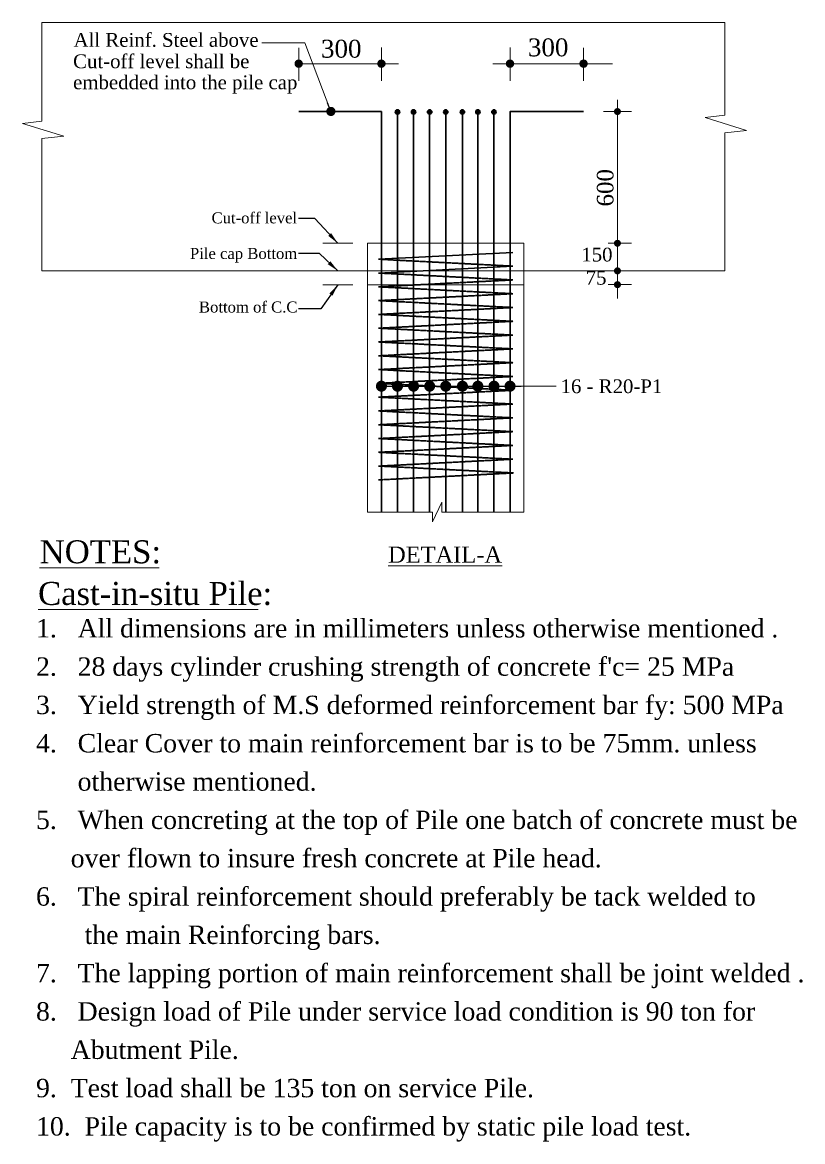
# Model space of a CAD drawing. Header units: inches. Extents: x -396 to 84373, y -33132 to 10226.
# Drawn here: x 30490 to 34736, y -13131 to -7045 of the extents above; entities that cross this region are included whole.
import ezdxf

# ---------------------------------------------------------------- set-up
doc = ezdxf.new("R2010")
doc.units = ezdxf.units.IN
doc.header["$LTSCALE"] = 15
doc.header["$MEASUREMENT"] = 0
doc.linetypes.add('DASHEDX2', pattern=[38.1, 25.4, -12.7])
for name, color, linetype, lineweight in [('dim', 7, 'Continuous', 18), ('Reinf.', 12, 'Continuous', 30), ('text', 7, 'Continuous', 20)]:
    doc.layers.add(name, color=color, linetype=linetype, lineweight=lineweight)
doc.styles.get("Standard").update_dxf_attribs({"font": 'times.ttf'})
doc.dimstyles.new('ALTER', dxfattribs={"dimtxt": 110, "dimasz": 65, "dimexe": 95, "dimexo": 100, "dimgap": 30, "dimtad": 1, "dimdec": 0, "dimzin": 0, "dimdsep": 46, "dimtxsty": 'Standard', "dimblk": 'DOT', "dimcen": 35, "dimadec": 0, "dimazin": 0, "dimtfac": 1, "dimtdec": 0, "dimtofl": 0, "dimtmove": 0, "dimatfit": 3, "dimfxl": 1, "dimtolj": 1, "dimtzin": 0, "dimarcsym": 0})
doc.dimstyles.new('ISO-25', dxfattribs={"dimtxt": 75, "dimasz": 50, "dimexe": 95, "dimexo": 75.625, "dimgap": 60, "dimtad": 1, "dimdec": 1, "dimdsep": 46, "dimtxsty": 'Standard', "dimblk": 'DOT', "dimcen": 52.5, "dimclrd": 256, "dimclre": 256, "dimclrt": 256, "dimadec": 0, "dimazin": 0, "dimtfac": 1, "dimtdec": 1, "dimtix": 1, "dimtmove": 0, "dimatfit": 3, "dimldrblk": 'DOT', "dimfxl": 1, "dimlwd": -1, "dimarcsym": 0})

# ---------------------------------------------------------------- blocks, each defined once
blk = doc.blocks.new('_Dot')
at = {"color": 0, "linetype": 'ByBlock', "lineweight": -2}
blk.add_line((-0.5, 0), (-1, 0), dxfattribs=at)
at = {"color": 0, "linetype": 'ByBlock', "const_width": 0.5}
blk.add_lwpolyline([(-0.25, 0, 1), (0.25, 0, 1)], format="xyb", close=True, dxfattribs=at)

msp = doc.modelspace()

# ---------------------------------------------------------------- hatches: boundary and pattern name
at = {"layer": 'Reinf.', "ltscale": 5}
for points in [[(32519.18, -7531.59, 1), (32543.18, -7531.59, 1)], [(32606.68, -7531.59, 1), (32630.68, -7531.59, 1)], [(32694.18, -7531.59, 1), (32718.18, -7531.59, 1)], [(32781.68, -7531.59, 1), (32805.68, -7531.59, 1)], [(32872.5, -7531.59, 1), (32896.5, -7531.59, 1)], [(32956.68, -7531.59, 1), (32980.68, -7531.59, 1)], [(33044.18, -7531.59, 1), (33068.18, -7531.59, 1)]]:
    msp.add_hatch(color=256, dxfattribs=at).paths.add_polyline_path(points)

# ---------------------------------------------------------------- linework, layer by layer
at = {"layer": 'dim', "ltscale": 30}
for p, q in [((32443.79, -7363.29), (32443.79, -7180.73)), ((33143.79, -7363.29), (33143.79, -7180.73)), ((31993.79, -7363.29), (31993.79, -7182.53)), ((33543.79, -7363.29), (33543.79, -7182.53)), ((32536.98, -7269.12), (31985.74, -7269.12)), ((33050.61, -7269.12), (33701.85, -7269.12))]:
    msp.add_line(p, q, dxfattribs=at)
at = {"layer": 'Reinf.', "color": 5, "ltscale": 5}
for p, q in [((32531.29, -9708.84), (32531.29, -7527.7)), ((32618.79, -9708.84), (32618.79, -7527.7)), ((32706.29, -9708.84), (32706.29, -7527.7)), ((32793.79, -9708.84), (32793.79, -7527.7)), ((32884.61, -9708.84), (32884.61, -7527.7)), ((32968.79, -9708.84), (32968.79, -7527.7)), ((33056.29, -9708.84), (33056.29, -7527.7)), ((32428.79, -8332.76), (33158.79, -8295.26)), ((32428.79, -8407.76), (33158.79, -8370.26))]:
    msp.add_line(p, q, dxfattribs=at)
at = {"layer": 'Reinf.', "color": 5, "linetype": 'DASHEDX2', "ltscale": 0.007}
for p, q in [((33158.79, -8370.26), (32428.79, -8332.76)), ((33158.79, -8445.26), (32428.79, -8407.76)), ((32428.79, -8482.76), (33158.79, -8445.26)), ((33158.79, -8520.26), (32428.79, -8482.76)), ((32428.79, -8557.76), (33158.79, -8520.26)), ((33158.79, -8595.26), (32428.79, -8557.76)), ((32428.79, -8632.76), (33158.79, -8595.26)), ((33158.79, -8670.26), (32428.79, -8632.76)), ((32428.79, -8707.76), (33158.79, -8670.26)), ((33158.79, -8745.26), (32428.79, -8707.76)), ((32428.79, -8782.76), (33158.79, -8745.26)), ((33158.79, -8820.26), (32428.79, -8782.76)), ((32428.79, -8857.76), (33158.79, -8820.26)), ((33158.79, -8895.26), (32428.79, -8857.76)), ((32428.79, -8932.76), (33158.79, -8895.26)), ((33158.79, -8970.26), (32428.79, -8932.76)), ((32428.79, -9007.76), (33158.79, -8970.26)), ((33158.79, -9045.26), (32428.79, -9007.76)), ((32428.79, -9082.76), (33158.79, -9045.26)), ((32428.79, -9082.76), (33158.79, -9045.26)), ((33158.79, -9120.26), (32428.79, -9082.76)), ((33158.79, -9120.26), (32428.79, -9082.76)), ((32428.79, -9157.76), (33158.79, -9120.26)), ((32428.79, -9157.76), (33158.79, -9120.26)), ((33158.79, -9195.26), (32428.79, -9157.76)), ((33158.79, -9195.26), (32428.79, -9157.76)), ((32428.79, -9232.76), (33158.79, -9195.26)), ((32428.79, -9232.76), (33158.79, -9195.26)), ((33158.79, -9270.26), (32428.79, -9232.76)), ((33158.79, -9270.26), (32428.79, -9232.76)), ((32428.79, -9307.76), (33158.79, -9270.26)), ((32428.79, -9307.76), (33158.79, -9270.26)), ((33158.79, -9345.26), (32428.79, -9307.76)), ((32428.79, -9382.76), (33158.79, -9345.26)), ((33158.79, -9420.26), (32428.79, -9382.76)), ((32428.79, -9457.76), (33158.79, -9420.26)), ((32428.79, -9532.76), (33158.79, -9495.26)), ((33163.16, -9495.01), (32433.16, -9457.51))]:
    msp.add_line(p, q, dxfattribs=at)
at = {"layer": 'Reinf.', "color": 5, "ltscale": 5}
for points in [[(32443.79, -7529.59), (31993.79, -7529.59)], [(32443.79, -9708.84), (32443.79, -7529.59), (32393.79, -7529.59)], [(33143.79, -9708.84), (33143.79, -7529.59), (33193.79, -7529.59)], [(33143.79, -7529.59), (33543.79, -7529.59)]]:
    msp.add_lwpolyline(points, dxfattribs=at)
at = {"layer": 'Reinf.', "ltscale": 5}
for centre in [(32531.18, -7531.59), (32618.68, -7531.59), (32706.18, -7531.59), (32793.68, -7531.59), (32884.5, -7531.59), (32968.68, -7531.59), (33056.18, -7531.59)]:
    msp.add_circle(centre, 12, dxfattribs=at)
at = {"layer": 'text', "ltscale": 30}
for p, q in [((34311.94, -7044.61), (30596.48, -7044.61)), ((33728.29, -8395.26), (33728.29, -7465.36)), ((33728.29, -7586.5), (33728.29, -7465.36)), ((33804.34, -7529.59), (33652.24, -7529.59)), ((33678.29, -7529.59), (33778.29, -7529.59)), ((32368.79, -8246.01), (32368.79, -9708.84)), ((33218.79, -8246.01), (32368.79, -8246.01)), ((33218.79, -8246.01), (33218.79, -9708.84)), ((33678.29, -8245.87), (33778.29, -8245.87)), ((33804.34, -8245.87), (33688.05, -8245.87)), ((33728.29, -8246.62), (33728.29, -8395.26)), ((33728.29, -8471.92), (33728.29, -8319.81)), ((33728.29, -8319.96), (33728.29, -8472.06)), ((34311.94, -8396.01), (30596.48, -8396.01)), ((33218.79, -8396.01), (32368.79, -8396.01)), ((33678.29, -8395.87), (33778.29, -8395.87)), ((33678.29, -8396.01), (33778.29, -8396.01)), ((33804.34, -8395.87), (33688.05, -8395.87)), ((33688.05, -8396.01), (33804.34, -8396.01)), ((33728.29, -8394.9), (33728.29, -8547.01)), ((33728.29, -8396.62), (33728.29, -8470.2)), ((33218.79, -8471.01), (32368.79, -8471.01)), ((33678.29, -8470.95), (33778.29, -8470.95)), ((33688.05, -8470.95), (33804.34, -8470.95))]:
    msp.add_line(p, q, dxfattribs=at)
at = {"layer": 'text'}
for p, q in [((32288.36, -8246.01), (32124.36, -8246.01)), ((32288.36, -8396.01), (32124.36, -8396.01)), ((32288.36, -8471.81), (32124.36, -8471.81)), ((30583.81, -10011.13), (31234.67, -10011.13)), ((30575.06, -10237.72), (31773.42, -10237.72))]:
    msp.add_line(p, q, dxfattribs=at)
at = {"layer": 'text', "ltscale": 30}
for points in [[(30596.48, -7044.61), (30596.48, -7581.29), (30489.84, -7593.79), (30715.09, -7664.14), (30596.48, -7676.64), (30596.48, -8396.01)], [(34311.94, -7044.61), (34311.94, -7549.59), (34205.3, -7562.09), (34430.55, -7632.45), (34311.94, -7644.95), (34311.94, -8396.01)], [(32368.79, -9708.84), (32722.56, -9708.84), (32722.36, -9761.42), (32772.56, -9654.39), (32772.56, -9708.84), (33218.79, -9708.84)]]:
    msp.add_lwpolyline(points, dxfattribs=at)
at = {"layer": 'text', "ltscale": 30, "const_width": 19.01}
for points in [[(33728.29, -7539.1, 1), (33728.29, -7520.08, 1)], [(33728.29, -8255.37, 1), (33728.29, -8236.36, 1)], [(33728.29, -8405.37, 1), (33728.29, -8386.36, 1)], [(33728.29, -8386.5, 1), (33728.29, -8405.52, 1)], [(33728.29, -8461.45, 1), (33728.29, -8480.46, 1)]]:
    msp.add_lwpolyline(points, format="xyb", close=True, dxfattribs=at)

# ---------------------------------------------------------------- block references
at = {"layer": 'dim', "ltscale": 30, "yscale": 45.5, "zscale": 45.5}
for p, xscale in [((31993.79, -7269.12), -45.5), ((33543.79, -7269.12), 45.5)]:
    msp.add_blockref('_Dot', p, dxfattribs=dict(at, xscale=xscale))
at = {"layer": 'dim', "ltscale": 30, "yscale": 45.5, "zscale": 45.5, "rotation": 180}
for p, xscale in [((32443.79, -7269.12), -45.5), ((33143.79, -7269.12), 45.5)]:
    msp.add_blockref('_Dot', p, dxfattribs=dict(at, xscale=xscale))

# ---------------------------------------------------------------- texts
at = {"layer": 'dim', "ltscale": 30, "char_height": 97.35, "attachment_point": 5}
for insert in [(32225.17, -7188.48), (33351.22, -7181.15)]:
    msp.add_mtext('\\A1;300', dxfattribs=dict(at, insert=insert))
at = {"layer": 'text'}
for s, height, p in [('All Reinf. Steel above', 75, (30768.63, -7177.37)), ('Cut-off level shall be ', 75, (30765.95, -7293.62)), ('embedded into the pile cap', 75, (30765.95, -7407.99)), ('Cut-off level ', 60, (31519.35, -8137.65)), ('Pile cap Bottom', 60, (31401.86, -8331.22)), ('150', 75, (33531.52, -8344.95)), ('75', 75, (33555.25, -8470.95)), ('Bottom of C.C', 60, (31450.68, -8622.62)), ('16 - R20-P1', 75, (33418.64, -9061.03)), ('NOTES:', 125, (30583.81, -9986.13)), ('Cast-in-situ Pile:', 125, (30575.06, -10212.72))]:
    msp.add_text(s, height=height, dxfattribs=at).set_placement(p)
at = {"layer": 'text', "ltscale": 30}
msp.add_text('600', height=90, rotation=90, dxfattribs=at).set_placement((33706.47, -8045.94))
at = {"layer": 'text', "ltscale": 5}
msp.add_text(' %%uDETAIL-A', height=88, dxfattribs=at).set_placement((32446.95, -9983.18))
at = {"layer": 'text', "ltscale": 30, "insert": (30564.07, -10289.53), "char_height": 100, "width": 4875.6237, "attachment_point": 1, "line_spacing_factor": 1.25}
msp.add_mtext("1.   All dimensions are in millimeters unless otherwise mentioned .\\P2.   28 days cylinder crushing strength of concrete f'c= 25 MPa \\P3.   Yield strength of M.S deformed reinforcement bar fy: 500 MPa  \\P4.   Clear Cover to main reinforcement bar is to be 75mm. unless \\P      otherwise mentioned.\\P5.   When concreting at the top of Pile one batch of concrete must be\\P     over flown to insure fresh concrete at Pile head.\\P6.   The spiral reinforcement should preferably be tack welded to \\P       the main Reinforcing bars.\\P7.   The lapping portion of main reinforcement shall be joint welded .\\P8.   Design load of Pile under service load condition is 90 ton for\\P     Abutment Pile.\\P9.  Test load shall be 135 ton on service Pile.\\P10.  Pile capacity is to be confirmed by static pile load test.", dxfattribs=at)

# ---------------------------------------------------------------- leaders
at = {"layer": 'text', "ltscale": 5}
for points, override in [([(32168.83, -7528.84), (32026.61, -7155.44), (31793.56, -7155.44)], {"dimtad": 0}), ([(32443.79, -9023.12), (33295.34, -9023.12)], {"dimasz": 60, "dimtad": 0}), ([(32531.29, -9023.12), (33320.84, -9023.12)], {"dimasz": 60, "dimtad": 0}), ([(32618.79, -9023.12), (33320.84, -9023.12)], {"dimasz": 60, "dimtad": 0}), ([(32706.29, -9023.12), (33132.95, -9023.12)], {"dimasz": 60, "dimtad": 0}), ([(32793.79, -9023.12), (33220.45, -9023.12)], {"dimasz": 60, "dimtad": 0}), ([(32884.61, -9023.12), (33223.77, -9023.12)], {"dimasz": 60, "dimtad": 0}), ([(32968.79, -9023.12), (33307.95, -9023.12)], {"dimasz": 60, "dimtad": 0}), ([(33056.29, -9023.12), (33395.45, -9023.12)], {"dimasz": 60, "dimtad": 0}), ([(33143.79, -9023.12), (33295.34, -9023.12)], {"dimasz": 60, "dimtad": 0})]:
    msp.add_leader(points, dimstyle='ISO-25', override=override, dxfattribs=at)
at = {"layer": 'text'}
for points in [[(32206.36, -8246.01), (32081.86, -8110.34), (31991.84, -8110.34)], [(32206.36, -8396.01), (32106.25, -8301.88), (31991.84, -8301.88)], [(32206.36, -8471.81), (32114.92, -8601.54), (31991.84, -8601.54)]]:
    msp.add_leader(points, dimstyle='ALTER', override={"dimgap": 30, "dimtad": 0}, dxfattribs=at)

doc.saveas('drawing.dxf')
